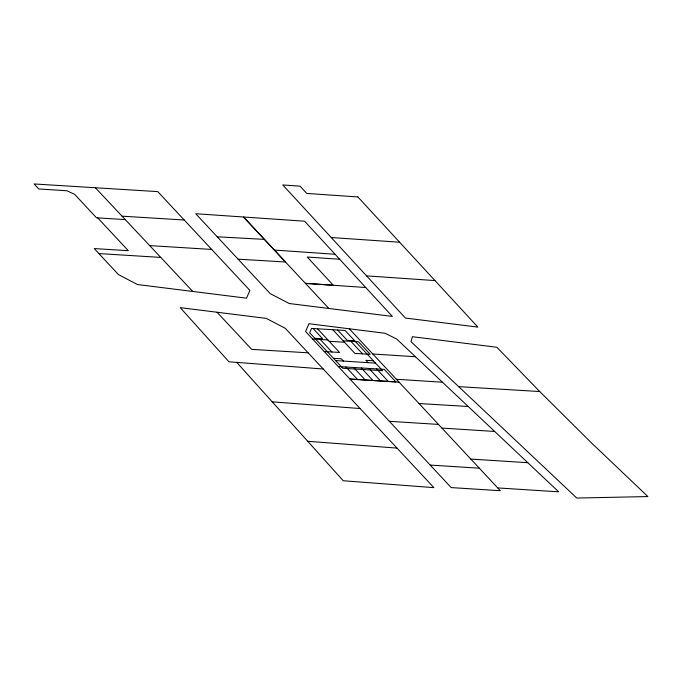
<?xml version="1.0" encoding="UTF-8"?>
<svg xmlns="http://www.w3.org/2000/svg" width="682" height="682" viewBox="0 0 682 682"><rect width="100%" height="100%" fill="white"/><g stroke="black" fill="none" stroke-linecap="round" stroke-linejoin="round"><path stroke-width="1.02" d="M217.234 236.807L264.394 239.373M238.095 259.169L285.494 261.99L243.525 217.004L195.691 213.722L270.26 293.652L289.219 303.516L392.372 316.422L304.624 221.207L243.525 217.004L328.852 308.477M458.679 386.643L539.735 391.553L591.55 442.985L647.9 496.564L576.776 498.048L411.007 341.682L412.38 336.695L496.863 347.266L539.735 391.553M419.004 403.531L468.219 406.498M122.052 216.168L184.259 220.013M125.275 219.595L96.494 217.805L74.67 194.344L66.938 190.772L38.763 188.965L34.1 183.952L157.755 191.616L249.91 290.413L246.509 298.179L137.449 284.53L118.498 274.641L94.244 248.58L128.31 250.686L97.722 217.882M149.699 245.605L211.693 249.442M98.899 253.585L160.781 257.412M314.828 338.298L322.671 338.784L313.089 328.502M354.683 340.753L347.181 340.292L337.599 330.011M312.595 339.005L327.914 339.943M343.234 340.889L358.553 341.835L370.224 354.35L354.904 353.404L332.825 329.721M329.176 341.29L344.495 342.236M324.265 351.52L339.576 352.458L317.505 328.775M308.119 352.816L251.684 349.372L217.055 312.237M333.507 358.323L341.341 358.809L343.472 361.093M373.361 360.778L365.85 360.318L368.024 362.654M338.272 366.541L384.23 369.371L395.892 381.886L349.943 379.056L399.081 382.176M372.798 354.001L415.44 356.729M335.612 360.59L375.552 363.131M389.354 421.305L438.483 424.417M441.893 428.074L494.672 431.45M470.819 459.08L527.817 462.711M430.189 465.073L479.327 468.193M497.732 487.928L558.669 491.816L396.592 338.945L385.125 333.285L308.98 323.728L305.553 331.478L451.186 487.587L500.324 490.708L349.303 328.784M396.37 379.269L442.49 382.235M331.213 237.524L399.592 242.221M274.369 250.064L335.075 254.258M339.687 259.254L307.241 257.029L333.319 285.272L305.408 283.345L365.723 287.506M366.558 275.869L434.928 280.575M323.217 368.996L228.973 361.792L180.227 307.633L266.278 318.392L285.229 328.272L433.905 487.647L343.242 480.742L236.739 362.381M272.246 401.834L360.105 408.535M307.744 441.288L397.018 448.108M95.361 187.755L192.742 291.444M350.898 341.358L362.56 353.873M376.566 368.894L388.237 381.409M368.911 368.425L380.582 380.94M361.247 367.956L372.918 380.471M353.591 367.479L365.262 379.993M320.25 339.474L331.921 351.989M345.927 367.01L357.598 379.524M311.572 328.409L309.654 332.748L342.756 368.254L382.619 370.71L345.101 330.48L311.572 328.409M357.871 196.945L306.738 193.424L300.054 186.169L282.774 184.95L405.423 318.051L477.877 327.113L357.871 196.945"/></g></svg>
